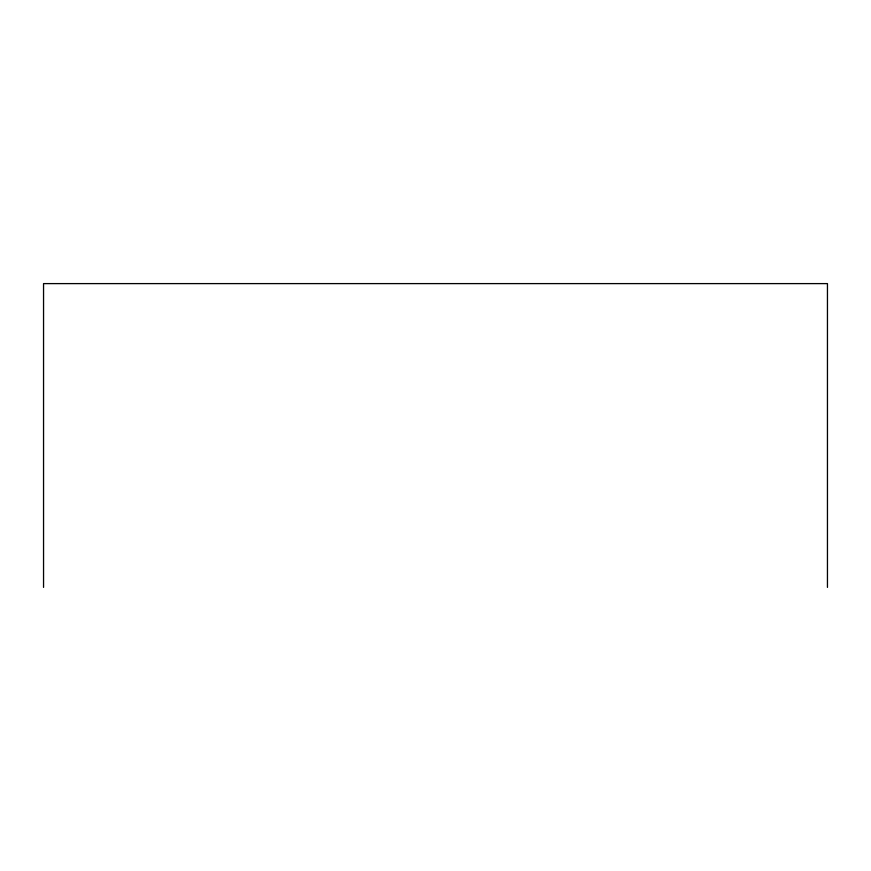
<?xml version="1.0" encoding="UTF-8"?>
<svg xmlns="http://www.w3.org/2000/svg" width="871" height="871" viewBox="0 0 871 871"><rect width="100%" height="100%" fill="white"/><g stroke="black" fill="none" stroke-linecap="round" stroke-linejoin="round"><path stroke-width="1.31" d="M827.45 587.392L827.45 283.608L43.55 283.608L43.55 587.392"/></g></svg>
